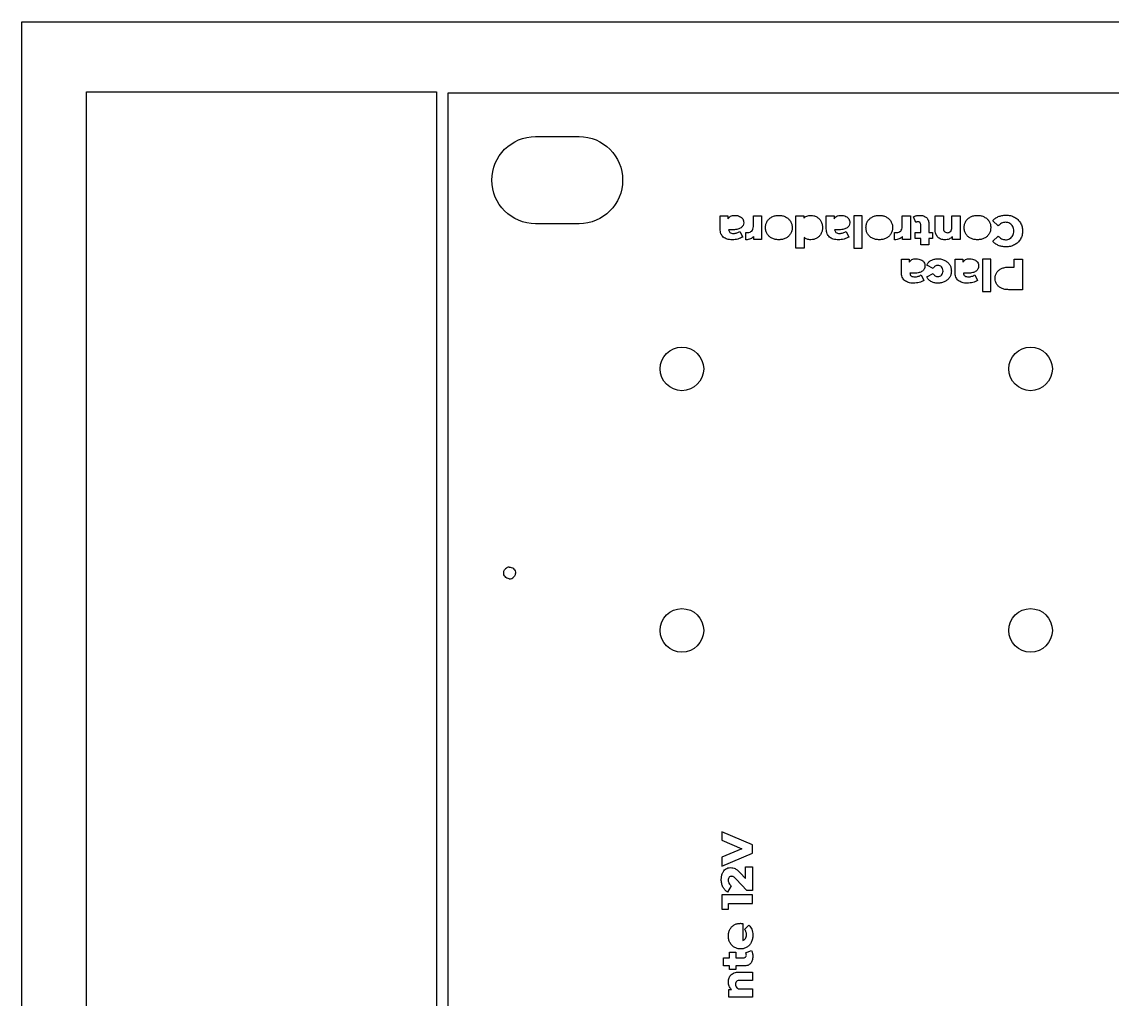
# Model space of a CAD drawing. Header units: millimetres. Extents: x -2859 to -934, y -450 to 850.
# Drawn here: x -2859.4 to -2609.2, y 626.2 to 850.5 of the extents above; entities that cross this region are included whole.
import ezdxf

# ---------------------------------------------------------------- set-up
doc = ezdxf.new("R2010")
doc.units = ezdxf.units.MM
doc.layers.get('0').update_dxf_attribs({"linetype": 'CONTINUOUS'})

msp = doc.modelspace()

# ---------------------------------------------------------------- linework, layer by layer
for p, q in [((-2699.18, 802.96), (-2699.18, 805.97)), ((-2699.18, 805.97), (-2697.41, 805.97)), ((-2697.41, 805.97), (-2697.41, 805.27)), ((-2691.57, 803.48), (-2691.57, 805.97)), ((-2691.57, 805.97), (-2689.67, 805.97)), ((-2689.67, 805.97), (-2689.67, 800.55)), ((-2681.79, 798.55), (-2681.79, 805.97)), ((-2681.79, 805.97), (-2679.98, 805.97)), ((-2679.98, 805.97), (-2679.98, 805.43)), ((-2674.83, 802.96), (-2674.83, 805.97)), ((-2674.83, 805.97), (-2673.06, 805.97)), ((-2673.06, 805.97), (-2673.06, 805.27)), ((-2657.43, 803.48), (-2657.43, 805.97)), ((-2657.43, 805.97), (-2655.53, 805.97)), ((-2655.53, 805.97), (-2655.53, 800.55)), ((-2654.33, 804.42), (-2654.8, 805.75)), ((-2649.87, 802.87), (-2649.87, 805.97)), ((-2649.87, 805.97), (-2647.97, 805.97)), ((-2647.97, 805.97), (-2647.97, 803.18)), ((-2646, 803.35), (-2646, 805.97)), ((-2646, 805.97), (-2644.1, 805.97)), ((-2644.1, 805.97), (-2644.1, 800.55)), ((-2653.18, 802.17), (-2653.18, 803.97)), ((-2651.28, 803.99), (-2651.28, 802.17)), ((-2635.39, 803.65), (-2636.65, 804.79)), ((-2696.2, 802.77), (-2697.28, 802.77)), ((-2694.66, 802.38), (-2694.02, 801.09)), ((-2693.3, 800.46), (-2693.3, 802.17)), ((-2691.48, 800.55), (-2691.48, 801.2)), ((-2689.67, 800.55), (-2691.48, 800.55)), ((-2679.89, 801.02), (-2679.89, 798.55)), ((-2671.85, 802.77), (-2672.93, 802.77)), ((-2670.31, 802.38), (-2669.67, 801.09)), ((-2659.16, 800.46), (-2659.16, 802.17)), ((-2657.34, 800.55), (-2657.34, 801.2)), ((-2655.53, 800.55), (-2657.34, 800.55)), ((-2654.42, 800.75), (-2654.42, 802.17)), ((-2654.42, 802.17), (-2653.18, 802.17)), ((-2653.18, 800.75), (-2654.42, 800.75)), ((-2653.18, 799.34), (-2653.18, 800.75)), ((-2651.28, 802.17), (-2650.49, 802.17)), ((-2650.49, 800.75), (-2651.28, 800.75)), ((-2651.28, 800.75), (-2651.28, 799.34)), ((-2650.49, 802.17), (-2650.49, 800.75)), ((-2645.91, 800.55), (-2645.91, 801.14)), ((-2644.1, 800.55), (-2645.91, 800.55)), ((-2636.65, 800.15), (-2635.39, 801.29)), ((-2679.89, 798.55), (-2681.79, 798.55)), ((-2651.28, 799.34), (-2653.18, 799.34)), ((-2657.59, 793), (-2657.59, 796.01)), ((-2657.59, 796.01), (-2655.82, 796.01)), ((-2655.82, 796.01), (-2655.82, 795.31)), ((-2645.28, 793), (-2645.28, 796.01)), ((-2645.28, 796.01), (-2643.51, 796.01)), ((-2643.51, 796.01), (-2643.51, 795.31)), ((-2631.77, 794.18), (-2631.77, 796.01)), ((-2631.77, 796.01), (-2629.79, 796.01)), ((-2629.79, 796.01), (-2629.79, 789.01)), ((-2650.32, 793.86), (-2651.79, 794.61)), ((-2632.99, 794.18), (-2631.77, 794.18)), ((-2654.61, 792.81), (-2655.69, 792.81)), ((-2653.07, 792.42), (-2652.43, 791.13)), ((-2651.79, 791.99), (-2650.32, 792.74)), ((-2642.3, 792.81), (-2643.38, 792.81)), ((-2640.76, 792.42), (-2640.12, 791.13)), ((-2629.79, 789.01), (-2632.99, 789.01)), ((-2693.36, 653.89), (-2693.36, 656.59)), ((-2693.36, 656.59), (-2691.79, 656.59)), ((-2691.79, 656.59), (-2691.79, 651.14)), ((-2693.03, 651.14), (-2695.48, 653.76)), ((-2694.58, 655.21), (-2693.36, 653.89)), ((-2696.65, 652.25), (-2697.47, 650.78)), ((-2691.79, 651.14), (-2693.03, 651.14)), ((-2694.02, 643.58), (-2694.02, 639.64)), ((-2693.62, 642.22), (-2692.58, 643.22)), ((-2698.42, 633.82), (-2698.42, 635.72)), ((-2698.42, 635.72), (-2697.01, 635.72)), ((-2697.01, 635.72), (-2697.01, 636.96)), ((-2697.01, 636.96), (-2695.59, 636.96)), ((-2695.59, 636.96), (-2695.59, 635.72)), ((-2695.59, 635.72), (-2693.79, 635.72)), ((-2693.34, 636.87), (-2692.01, 637.34)), ((-2697.01, 633.82), (-2698.42, 633.82)), ((-2697.01, 633.03), (-2697.01, 633.82)), ((-2695.59, 633.03), (-2697.01, 633.03)), ((-2693.77, 633.82), (-2695.59, 633.82)), ((-2695.59, 633.82), (-2695.59, 633.03)), ((-2694.89, 632.41), (-2691.79, 632.41)), ((-2691.79, 630.51), (-2694.58, 630.51)), ((-2691.79, 632.41), (-2691.79, 630.51)), ((-2697.21, 626.64), (-2697.21, 628.45)), ((-2697.21, 628.45), (-2696.62, 628.45)), ((-2694.41, 628.54), (-2691.79, 628.54)), ((-2691.79, 628.54), (-2691.79, 626.64)), ((-2691.79, 626.64), (-2697.21, 626.64))]:
    msp.add_line(p, q)
for points in [[(-1934.41, 850.48), (-1934.41, -449.52), (-2859.41, -449.52), (-2859.41, 850.48)], [(-2796.63, 387.29), (-2796.63, 384.29), (-2812.16, 384.29), (-2812.16, 387.29), (-2832.01, 387.29), (-2832.01, 384.29), (-2844.55, 384.29), (-2844.55, 834.44), (-2764.25, 834.44), (-2764.25, 384.29), (-2776.78, 384.29), (-2776.78, 387.29)], [(-2361.56, 414.15), (-2761.56, 414.15), (-2761.56, 834.15), (-2361.56, 834.15)], [(-2666.62, 805.97), (-2668.52, 805.97), (-2668.52, 798.55), (-2666.62, 798.55)], [(-2637.07, 796.01), (-2638.97, 796.01), (-2638.97, 788.59), (-2637.07, 788.59)], [(-2691.79, 659.68), (-2691.79, 661.63), (-2698.79, 664.63), (-2698.79, 662.67), (-2694.23, 660.73), (-2698.79, 658.83), (-2698.79, 656.69)], [(-2697.26, 648.15), (-2691.79, 648.15), (-2691.79, 650.13), (-2698.79, 650.13), (-2698.79, 646.85), (-2697.26, 646.85)]]:
    msp.add_lwpolyline(points, close=True)
msp.add_lwpolyline([(-2731.56, 824.15, -1), (-2731.56, 804.15), (-2741.56, 804.15, -1), (-2741.56, 824.15)], format="xyb", close=True)
for centre in [(-2707.97, 770.83), (-2627.97, 770.83), (-2707.97, 710.83), (-2627.97, 710.83)]:
    msp.add_circle(centre, 5)
for radius, start, end in [(1.18, 90.0002, 135.5225), (1.5, 269.9999, 315.5226)]:
    msp.add_arc((-2747.56, 724.15), radius, start, end)
for points, knots in [([(-2697.41, 805.27), (-2697.22, 805.5), (-2696.82, 806.01), (-2696.17, 806.05), (-2695.81, 806.06)], [0, 0, 0, 0, 0.0846808, 0.1861216, 0.1861216, 0.1861216, 0.1861216]), ([(-2695.81, 806.06), (-2695.61, 806.06), (-2695.23, 806.04), (-2694.88, 805.91), (-2694.72, 805.84)], [0, 0, 0, 0, 0.059007, 0.1118967, 0.1118967, 0.1118967, 0.1118967]), ([(-2694.72, 805.84), (-2694.58, 805.77), (-2694.3, 805.62), (-2694.11, 805.37), (-2694.02, 805.25)], [0, 0, 0, 0, 0.04795451, 0.09243955, 0.09243955, 0.09243955, 0.09243955]), ([(-2688.4, 804.7), (-2688.25, 804.91), (-2687.96, 805.32), (-2687.53, 805.57), (-2687.31, 805.7)], [0, 0, 0, 0, 0.0737193, 0.1493769, 0.1493769, 0.1493769, 0.1493769]), ([(-2687.31, 805.7), (-2687.06, 805.81), (-2686.56, 806.03), (-2686.01, 806.05), (-2685.73, 806.06)], [0, 0, 0, 0, 0.0792418, 0.1632253, 0.1632253, 0.1632253, 0.1632253]), ([(-2685.73, 806.06), (-2685.45, 806.05), (-2684.9, 806.03), (-2684.4, 805.81), (-2684.16, 805.7)], [0, 0, 0, 0, 0.0832383, 0.1622448, 0.1622448, 0.1622448, 0.1622448]), ([(-2684.16, 805.7), (-2683.94, 805.57), (-2683.5, 805.32), (-2683.21, 804.91), (-2683.06, 804.7)], [0, 0, 0, 0, 0.0757605, 0.1497182, 0.1497182, 0.1497182, 0.1497182]), ([(-2679.98, 805.43), (-2679.77, 805.62), (-2679.32, 806.01), (-2678.71, 806.05), (-2678.39, 806.06)], [0, 0, 0, 0, 0.0813733, 0.1754511, 0.1754511, 0.1754511, 0.1754511]), ([(-2678.39, 806.06), (-2678.15, 806.05), (-2677.68, 806.02), (-2677.25, 805.82), (-2677.04, 805.72)], [0, 0, 0, 0, 0.071274, 0.1405386, 0.1405386, 0.1405386, 0.1405386]), ([(-2677.04, 805.72), (-2676.85, 805.59), (-2676.45, 805.33), (-2676.2, 804.94), (-2676.07, 804.73)], [0, 0, 0, 0, 0.0688288, 0.1392553, 0.1392553, 0.1392553, 0.1392553]), ([(-2673.06, 805.27), (-2672.87, 805.5), (-2672.47, 806.01), (-2671.82, 806.05), (-2671.46, 806.06)], [0, 0, 0, 0, 0.0846808, 0.1861216, 0.1861216, 0.1861216, 0.1861216]), ([(-2671.46, 806.06), (-2671.26, 806.06), (-2670.88, 806.04), (-2670.53, 805.91), (-2670.37, 805.84)], [0, 0, 0, 0, 0.059007, 0.1118967, 0.1118967, 0.1118967, 0.1118967]), ([(-2670.37, 805.84), (-2670.23, 805.77), (-2669.95, 805.62), (-2669.76, 805.37), (-2669.67, 805.25)], [0, 0, 0, 0, 0.04795451, 0.09243955, 0.09243955, 0.09243955, 0.09243955]), ([(-2665.35, 804.7), (-2665.2, 804.91), (-2664.91, 805.32), (-2664.48, 805.57), (-2664.26, 805.7)], [0, 0, 0, 0, 0.0737196, 0.149377, 0.149377, 0.149377, 0.149377]), ([(-2664.26, 805.7), (-2664.01, 805.81), (-2663.51, 806.03), (-2662.96, 806.05), (-2662.68, 806.06)], [0, 0, 0, 0, 0.0792418, 0.1632253, 0.1632253, 0.1632253, 0.1632253]), ([(-2662.68, 806.06), (-2662.4, 806.05), (-2661.85, 806.03), (-2661.35, 805.81), (-2661.11, 805.7)], [0, 0, 0, 0, 0.0832378, 0.1622447, 0.1622447, 0.1622447, 0.1622447]), ([(-2661.11, 805.7), (-2660.89, 805.57), (-2660.45, 805.32), (-2660.16, 804.91), (-2660.01, 804.7)], [0, 0, 0, 0, 0.0757603, 0.1497182, 0.1497182, 0.1497182, 0.1497182]), ([(-2654.8, 805.75), (-2654.71, 805.8), (-2654.53, 805.9), (-2654.32, 805.96), (-2654.21, 805.98)], [0, 0, 0, 0, 0.02973968, 0.06307265, 0.06307265, 0.06307265, 0.06307265]), ([(-2654.21, 805.98), (-2654.1, 806.01), (-2653.85, 806.06), (-2653.61, 806.06), (-2653.48, 806.06)], [0, 0, 0, 0, 0.0361267, 0.0740544, 0.0740544, 0.0740544, 0.0740544]), ([(-2653.48, 806.06), (-2653.16, 806.05), (-2652.56, 806.03), (-2652.07, 805.7), (-2651.85, 805.54)], [0, 0, 0, 0, 0.094647, 0.1741239, 0.1741239, 0.1741239, 0.1741239]), ([(-2651.85, 805.54), (-2651.68, 805.34), (-2651.32, 804.89), (-2651.29, 804.31), (-2651.28, 803.99)], [0, 0, 0, 0, 0.0775895, 0.1689576, 0.1689576, 0.1689576, 0.1689576]), ([(-2642.83, 804.7), (-2642.68, 804.91), (-2642.39, 805.32), (-2641.96, 805.57), (-2641.74, 805.7)], [0, 0, 0, 0, 0.0737196, 0.149377, 0.149377, 0.149377, 0.149377]), ([(-2641.74, 805.7), (-2641.49, 805.81), (-2640.99, 806.03), (-2640.44, 806.05), (-2640.16, 806.06)], [0, 0, 0, 0, 0.0792418, 0.1632253, 0.1632253, 0.1632253, 0.1632253]), ([(-2640.16, 806.06), (-2639.88, 806.05), (-2639.33, 806.03), (-2638.83, 805.81), (-2638.59, 805.7)], [0, 0, 0, 0, 0.083238, 0.1622448, 0.1622448, 0.1622448, 0.1622448]), ([(-2638.59, 805.7), (-2638.37, 805.57), (-2637.93, 805.32), (-2637.64, 804.91), (-2637.49, 804.7)], [0, 0, 0, 0, 0.0757604, 0.1497183, 0.1497183, 0.1497183, 0.1497183]), ([(-2636.65, 804.79), (-2636.47, 805), (-2636.1, 805.4), (-2635.61, 805.65), (-2635.37, 805.77)], [0, 0, 0, 0, 0.0806133, 0.162421, 0.162421, 0.162421, 0.162421]), ([(-2635.37, 805.77), (-2635.1, 805.87), (-2634.54, 806.08), (-2633.95, 806.1), (-2633.64, 806.11)], [0, 0, 0, 0, 0.0856348, 0.1772798, 0.1772798, 0.1772798, 0.1772798]), ([(-2633.64, 806.11), (-2633.29, 806.1), (-2632.6, 806.06), (-2631.97, 805.79), (-2631.66, 805.65)], [0, 0, 0, 0, 0.1050204, 0.2044615, 0.2044615, 0.2044615, 0.2044615]), ([(-2631.66, 805.65), (-2631.39, 805.48), (-2630.84, 805.14), (-2630.47, 804.62), (-2630.29, 804.35)], [0, 0, 0, 0, 0.0959044, 0.1906826, 0.1906826, 0.1906826, 0.1906826]), ([(-2694.38, 803.2), (-2694.62, 803.08), (-2695.19, 802.79), (-2695.83, 802.78), (-2696.2, 802.77)], [0, 0, 0, 0, 0.0814927, 0.1890188, 0.1890188, 0.1890188, 0.1890188]), ([(-2693.79, 804.39), (-2693.81, 804.15), (-2693.86, 803.68), (-2694.21, 803.36), (-2694.38, 803.2)], [0, 0, 0, 0, 0.0699479, 0.1375632, 0.1375632, 0.1375632, 0.1375632]), ([(-2694.02, 805.25), (-2693.96, 805.12), (-2693.82, 804.85), (-2693.8, 804.55), (-2693.79, 804.39)], [0, 0, 0, 0, 0.04382544, 0.08957914, 0.08957914, 0.08957914, 0.08957914]), ([(-2691.91, 802.47), (-2691.81, 802.61), (-2691.59, 802.91), (-2691.58, 803.28), (-2691.57, 803.48)], [0, 0, 0, 0, 0.0491181, 0.1089925, 0.1089925, 0.1089925, 0.1089925]), ([(-2688.79, 803.25), (-2688.77, 803.52), (-2688.74, 804.03), (-2688.51, 804.48), (-2688.4, 804.7)], [0, 0, 0, 0, 0.0773668, 0.1516207, 0.1516207, 0.1516207, 0.1516207]), ([(-2688.4, 801.81), (-2688.51, 802.03), (-2688.75, 802.49), (-2688.77, 802.99), (-2688.79, 803.25)], [0, 0, 0, 0, 0.0739093, 0.1511521, 0.1511521, 0.1511521, 0.1511521]), ([(-2683.06, 804.7), (-2682.95, 804.48), (-2682.71, 804.03), (-2682.68, 803.52), (-2682.67, 803.25)], [0, 0, 0, 0, 0.0744023, 0.151785, 0.151785, 0.151785, 0.151785]), ([(-2682.67, 803.25), (-2682.68, 803), (-2682.71, 802.49), (-2682.95, 802.04), (-2683.06, 801.81)], [0, 0, 0, 0, 0.0766388, 0.150812, 0.150812, 0.150812, 0.150812]), ([(-2676.07, 804.73), (-2675.97, 804.51), (-2675.76, 804.04), (-2675.73, 803.52), (-2675.72, 803.25)], [0, 0, 0, 0, 0.0739588, 0.1534557, 0.1534557, 0.1534557, 0.1534557]), ([(-2675.72, 803.25), (-2675.73, 802.99), (-2675.76, 802.47), (-2675.97, 802.01), (-2676.07, 801.78)], [0, 0, 0, 0, 0.0793727, 0.1529817, 0.1529817, 0.1529817, 0.1529817]), ([(-2670.03, 803.2), (-2670.27, 803.08), (-2670.84, 802.79), (-2671.48, 802.78), (-2671.85, 802.77)], [0, 0, 0, 0, 0.0814923, 0.1890188, 0.1890188, 0.1890188, 0.1890188]), ([(-2669.44, 804.39), (-2669.46, 804.15), (-2669.51, 803.68), (-2669.86, 803.36), (-2670.03, 803.2)], [0, 0, 0, 0, 0.0699479, 0.1375632, 0.1375632, 0.1375632, 0.1375632]), ([(-2669.67, 805.25), (-2669.61, 805.12), (-2669.47, 804.85), (-2669.45, 804.55), (-2669.44, 804.39)], [0, 0, 0, 0, 0.04382525, 0.08957901, 0.08957901, 0.08957901, 0.08957901]), ([(-2665.74, 803.25), (-2665.72, 803.52), (-2665.69, 804.03), (-2665.46, 804.48), (-2665.35, 804.7)], [0, 0, 0, 0, 0.0773668, 0.1516207, 0.1516207, 0.1516207, 0.1516207]), ([(-2665.35, 801.81), (-2665.46, 802.03), (-2665.7, 802.49), (-2665.72, 802.99), (-2665.74, 803.25)], [0, 0, 0, 0, 0.0739093, 0.1511521, 0.1511521, 0.1511521, 0.1511521]), ([(-2660.01, 804.7), (-2659.9, 804.48), (-2659.66, 804.03), (-2659.63, 803.52), (-2659.62, 803.25)], [0, 0, 0, 0, 0.0744023, 0.151785, 0.151785, 0.151785, 0.151785]), ([(-2659.62, 803.25), (-2659.63, 803), (-2659.66, 802.49), (-2659.9, 802.04), (-2660.01, 801.81)], [0, 0, 0, 0, 0.0766388, 0.1508119, 0.1508119, 0.1508119, 0.1508119]), ([(-2657.77, 802.47), (-2657.67, 802.61), (-2657.45, 802.91), (-2657.44, 803.28), (-2657.43, 803.48)], [0, 0, 0, 0, 0.0491179, 0.1089924, 0.1089924, 0.1089924, 0.1089924]), ([(-2653.75, 804.59), (-2653.85, 804.59), (-2654.06, 804.58), (-2654.24, 804.47), (-2654.33, 804.42)], [0, 0, 0, 0, 0.03128988, 0.06114906, 0.06114906, 0.06114906, 0.06114906]), ([(-2653.33, 804.43), (-2653.39, 804.48), (-2653.51, 804.58), (-2653.67, 804.59), (-2653.75, 804.59)], [0, 0, 0, 0, 0.02194652, 0.04568273, 0.04568273, 0.04568273, 0.04568273]), ([(-2653.18, 803.97), (-2653.18, 804.06), (-2653.19, 804.23), (-2653.29, 804.37), (-2653.33, 804.43)], [0, 0, 0, 0, 0.02616358, 0.04897324, 0.04897324, 0.04897324, 0.04897324]), ([(-2647.97, 803.18), (-2647.95, 802.86), (-2647.91, 802.27), (-2647.34, 802.14), (-2647.08, 802.07)], [0, 0, 0, 0, 0.0861721, 0.1584605, 0.1584605, 0.1584605, 0.1584605]), ([(-2646.29, 802.39), (-2646.21, 802.52), (-2646.02, 802.81), (-2646.01, 803.16), (-2646, 803.35)], [0, 0, 0, 0, 0.0457112, 0.1021947, 0.1021947, 0.1021947, 0.1021947]), ([(-2643.22, 803.25), (-2643.2, 803.52), (-2643.17, 804.03), (-2642.94, 804.48), (-2642.83, 804.7)], [0, 0, 0, 0, 0.0773668, 0.1516207, 0.1516207, 0.1516207, 0.1516207]), ([(-2642.83, 801.81), (-2642.94, 802.03), (-2643.18, 802.49), (-2643.2, 802.99), (-2643.22, 803.25)], [0, 0, 0, 0, 0.0739092, 0.151152, 0.151152, 0.151152, 0.151152]), ([(-2637.49, 804.7), (-2637.38, 804.48), (-2637.14, 804.03), (-2637.11, 803.52), (-2637.1, 803.25)], [0, 0, 0, 0, 0.0744023, 0.151785, 0.151785, 0.151785, 0.151785]), ([(-2637.1, 803.25), (-2637.11, 803), (-2637.14, 802.49), (-2637.38, 802.04), (-2637.49, 801.81)], [0, 0, 0, 0, 0.0766388, 0.1508119, 0.1508119, 0.1508119, 0.1508119]), ([(-2633.74, 804.47), (-2634.05, 804.44), (-2634.7, 804.36), (-2635.15, 803.89), (-2635.39, 803.65)], [0, 0, 0, 0, 0.0920615, 0.1892459, 0.1892459, 0.1892459, 0.1892459]), ([(-2632.72, 804.22), (-2632.88, 804.3), (-2633.2, 804.45), (-2633.56, 804.47), (-2633.74, 804.47)], [0, 0, 0, 0, 0.051183, 0.1054194, 0.1054194, 0.1054194, 0.1054194]), ([(-2632.03, 803.52), (-2632.12, 803.66), (-2632.3, 803.95), (-2632.58, 804.13), (-2632.72, 804.22)], [0, 0, 0, 0, 0.05000391, 0.09968053, 0.09968053, 0.09968053, 0.09968053]), ([(-2631.79, 802.47), (-2631.8, 802.66), (-2631.81, 803.03), (-2631.96, 803.36), (-2632.03, 803.52)], [0, 0, 0, 0, 0.0559612, 0.1081762, 0.1081762, 0.1081762, 0.1081762]), ([(-2630.29, 804.35), (-2630.14, 804.07), (-2629.85, 803.47), (-2629.81, 802.81), (-2629.79, 802.47)], [0, 0, 0, 0, 0.0961171, 0.1963992, 0.1963992, 0.1963992, 0.1963992]), ([(-2698.47, 801.08), (-2698.68, 801.33), (-2699.13, 801.87), (-2699.16, 802.58), (-2699.18, 802.96)], [0, 0, 0, 0, 0.0943404, 0.2063804, 0.2063804, 0.2063804, 0.2063804]), ([(-2696.41, 800.46), (-2696.82, 800.48), (-2697.56, 800.5), (-2698.19, 800.9), (-2698.47, 801.08)], [0, 0, 0, 0, 0.1199891, 0.2184599, 0.2184599, 0.2184599, 0.2184599]), ([(-2697.28, 802.77), (-2697.2, 802.52), (-2697.04, 801.97), (-2696.45, 801.94), (-2696.13, 801.91)], [0, 0, 0, 0, 0.0716715, 0.158137, 0.158137, 0.158137, 0.158137]), ([(-2695.11, 800.63), (-2695.33, 800.58), (-2695.76, 800.49), (-2696.19, 800.47), (-2696.41, 800.46)], [0, 0, 0, 0, 0.0657994, 0.1308051, 0.1308051, 0.1308051, 0.1308051]), ([(-2696.13, 801.91), (-2696, 801.92), (-2695.73, 801.93), (-2695.47, 802), (-2695.34, 802.04)], [0, 0, 0, 0, 0.0393741, 0.08021478, 0.08021478, 0.08021478, 0.08021478]), ([(-2695.34, 802.04), (-2695.21, 802.08), (-2694.97, 802.17), (-2694.76, 802.31), (-2694.66, 802.38)], [0, 0, 0, 0, 0.03987874, 0.07656825, 0.07656825, 0.07656825, 0.07656825]), ([(-2694.02, 801.09), (-2694.18, 801), (-2694.53, 800.8), (-2694.91, 800.69), (-2695.11, 800.63)], [0, 0, 0, 0, 0.056537, 0.1193869, 0.1193869, 0.1193869, 0.1193869]), ([(-2693.3, 802.17), (-2693.22, 802.17), (-2693.08, 802.15), (-2692.93, 802.15), (-2692.87, 802.14)], [0, 0, 0, 0, 0.02385617, 0.04312069, 0.04312069, 0.04312069, 0.04312069]), ([(-2692.23, 800.65), (-2692.4, 800.6), (-2692.74, 800.48), (-2693.11, 800.47), (-2693.3, 800.46)], [0, 0, 0, 0, 0.0517688, 0.1085823, 0.1085823, 0.1085823, 0.1085823]), ([(-2692.87, 802.14), (-2692.68, 802.15), (-2692.33, 802.17), (-2692.05, 802.38), (-2691.91, 802.47)], [0, 0, 0, 0, 0.0549975, 0.1029955, 0.1029955, 0.1029955, 0.1029955]), ([(-2691.48, 801.2), (-2691.58, 801.09), (-2691.8, 800.85), (-2692.09, 800.72), (-2692.23, 800.65)], [0, 0, 0, 0, 0.04649782, 0.09455261, 0.09455261, 0.09455261, 0.09455261]), ([(-2687.31, 800.82), (-2687.53, 800.95), (-2687.96, 801.2), (-2688.25, 801.61), (-2688.4, 801.81)], [0, 0, 0, 0, 0.0753746, 0.1487079, 0.1487079, 0.1487079, 0.1487079]), ([(-2685.73, 800.46), (-2686.01, 800.48), (-2686.56, 800.5), (-2687.06, 800.72), (-2687.31, 800.82)], [0, 0, 0, 0, 0.0839702, 0.163085, 0.163085, 0.163085, 0.163085]), ([(-2684.15, 800.82), (-2684.4, 800.72), (-2684.9, 800.5), (-2685.45, 800.48), (-2685.73, 800.46)], [0, 0, 0, 0, 0.0787615, 0.162608, 0.162608, 0.162608, 0.162608]), ([(-2683.06, 801.81), (-2683.21, 801.61), (-2683.5, 801.2), (-2683.94, 800.95), (-2684.15, 800.82)], [0, 0, 0, 0, 0.0737815, 0.1490206, 0.1490206, 0.1490206, 0.1490206]), ([(-2678.39, 800.46), (-2678.69, 800.48), (-2679.25, 800.51), (-2679.68, 800.86), (-2679.89, 801.02)], [0, 0, 0, 0, 0.087132, 0.1636824, 0.1636824, 0.1636824, 0.1636824]), ([(-2677.04, 800.8), (-2677.25, 800.71), (-2677.68, 800.5), (-2678.15, 800.48), (-2678.39, 800.46)], [0, 0, 0, 0, 0.0691253, 0.1403843, 0.1403843, 0.1403843, 0.1403843]), ([(-2676.07, 801.78), (-2676.2, 801.58), (-2676.45, 801.19), (-2676.85, 800.93), (-2677.04, 800.8)], [0, 0, 0, 0, 0.0700252, 0.138551, 0.138551, 0.138551, 0.138551]), ([(-2674.12, 801.08), (-2674.33, 801.33), (-2674.78, 801.87), (-2674.81, 802.58), (-2674.83, 802.96)], [0, 0, 0, 0, 0.0943404, 0.2063804, 0.2063804, 0.2063804, 0.2063804]), ([(-2672.06, 800.46), (-2672.47, 800.48), (-2673.21, 800.5), (-2673.84, 800.9), (-2674.12, 801.08)], [0, 0, 0, 0, 0.1199891, 0.2184599, 0.2184599, 0.2184599, 0.2184599]), ([(-2672.93, 802.77), (-2672.85, 802.52), (-2672.69, 801.97), (-2672.1, 801.94), (-2671.78, 801.91)], [0, 0, 0, 0, 0.0716715, 0.158137, 0.158137, 0.158137, 0.158137]), ([(-2670.76, 800.63), (-2670.98, 800.58), (-2671.41, 800.49), (-2671.84, 800.47), (-2672.06, 800.46)], [0, 0, 0, 0, 0.065799, 0.1308051, 0.1308051, 0.1308051, 0.1308051]), ([(-2671.78, 801.91), (-2671.65, 801.92), (-2671.38, 801.93), (-2671.12, 802), (-2670.99, 802.04)], [0, 0, 0, 0, 0.0393741, 0.08021478, 0.08021478, 0.08021478, 0.08021478]), ([(-2670.99, 802.04), (-2670.86, 802.08), (-2670.62, 802.17), (-2670.41, 802.31), (-2670.31, 802.38)], [0, 0, 0, 0, 0.0398783, 0.07656821, 0.07656821, 0.07656821, 0.07656821]), ([(-2669.67, 801.09), (-2669.83, 801), (-2670.18, 800.8), (-2670.56, 800.69), (-2670.76, 800.63)], [0, 0, 0, 0, 0.0565366, 0.119387, 0.119387, 0.119387, 0.119387]), ([(-2664.26, 800.82), (-2664.48, 800.95), (-2664.91, 801.2), (-2665.2, 801.61), (-2665.35, 801.81)], [0, 0, 0, 0, 0.0753744, 0.148708, 0.148708, 0.148708, 0.148708]), ([(-2662.68, 800.46), (-2662.96, 800.48), (-2663.51, 800.5), (-2664.01, 800.72), (-2664.26, 800.82)], [0, 0, 0, 0, 0.0839702, 0.163085, 0.163085, 0.163085, 0.163085]), ([(-2661.1, 800.82), (-2661.35, 800.72), (-2661.85, 800.5), (-2662.4, 800.48), (-2662.68, 800.46)], [0, 0, 0, 0, 0.0787615, 0.1626078, 0.1626078, 0.1626078, 0.1626078]), ([(-2660.01, 801.81), (-2660.16, 801.61), (-2660.45, 801.2), (-2660.89, 800.95), (-2661.1, 800.82)], [0, 0, 0, 0, 0.073782, 0.1490207, 0.1490207, 0.1490207, 0.1490207]), ([(-2659.16, 802.17), (-2659.08, 802.17), (-2658.94, 802.15), (-2658.79, 802.15), (-2658.73, 802.14)], [0, 0, 0, 0, 0.02385641, 0.04312093, 0.04312093, 0.04312093, 0.04312093]), ([(-2658.09, 800.65), (-2658.26, 800.6), (-2658.6, 800.48), (-2658.97, 800.47), (-2659.16, 800.46)], [0, 0, 0, 0, 0.051769, 0.1085825, 0.1085825, 0.1085825, 0.1085825]), ([(-2658.73, 802.14), (-2658.54, 802.15), (-2658.19, 802.17), (-2657.91, 802.38), (-2657.77, 802.47)], [0, 0, 0, 0, 0.0549972, 0.1029955, 0.1029955, 0.1029955, 0.1029955]), ([(-2657.34, 801.2), (-2657.44, 801.09), (-2657.66, 800.85), (-2657.95, 800.72), (-2658.09, 800.65)], [0, 0, 0, 0, 0.04649765, 0.09455265, 0.09455265, 0.09455265, 0.09455265]), ([(-2649.25, 801.06), (-2649.43, 801.31), (-2649.83, 801.84), (-2649.85, 802.51), (-2649.87, 802.87)], [0, 0, 0, 0, 0.0882614, 0.1951233, 0.1951233, 0.1951233, 0.1951233]), ([(-2647.63, 800.46), (-2647.94, 800.49), (-2648.55, 800.52), (-2649.03, 800.89), (-2649.25, 801.06)], [0, 0, 0, 0, 0.0923513, 0.1767277, 0.1767277, 0.1767277, 0.1767277]), ([(-2646.67, 800.64), (-2646.82, 800.59), (-2647.13, 800.48), (-2647.46, 800.47), (-2647.63, 800.46)], [0, 0, 0, 0, 0.04783594, 0.09802693, 0.09802693, 0.09802693, 0.09802693]), ([(-2647.08, 802.07), (-2646.93, 802.09), (-2646.63, 802.11), (-2646.4, 802.3), (-2646.29, 802.39)], [0, 0, 0, 0, 0.04484443, 0.08676858, 0.08676858, 0.08676858, 0.08676858]), ([(-2645.91, 801.14), (-2646.02, 801.04), (-2646.25, 800.83), (-2646.53, 800.7), (-2646.67, 800.64)], [0, 0, 0, 0, 0.04553318, 0.09177041, 0.09177041, 0.09177041, 0.09177041]), ([(-2641.74, 800.82), (-2641.96, 800.95), (-2642.39, 801.2), (-2642.68, 801.61), (-2642.83, 801.81)], [0, 0, 0, 0, 0.0753744, 0.148708, 0.148708, 0.148708, 0.148708]), ([(-2640.16, 800.46), (-2640.44, 800.48), (-2640.99, 800.5), (-2641.49, 800.72), (-2641.74, 800.82)], [0, 0, 0, 0, 0.0839702, 0.163085, 0.163085, 0.163085, 0.163085]), ([(-2638.58, 800.82), (-2638.83, 800.72), (-2639.33, 800.5), (-2639.88, 800.48), (-2640.16, 800.46)], [0, 0, 0, 0, 0.0787617, 0.1626078, 0.1626078, 0.1626078, 0.1626078]), ([(-2637.49, 801.81), (-2637.64, 801.61), (-2637.93, 801.2), (-2638.37, 800.95), (-2638.58, 800.82)], [0, 0, 0, 0, 0.0737819, 0.1490208, 0.1490208, 0.1490208, 0.1490208]), ([(-2635.39, 801.29), (-2635.15, 801.06), (-2634.7, 800.59), (-2634.05, 800.51), (-2633.74, 800.47)], [0, 0, 0, 0, 0.0971844, 0.1892458, 0.1892458, 0.1892458, 0.1892458]), ([(-2633.74, 800.47), (-2633.56, 800.48), (-2633.2, 800.5), (-2632.88, 800.65), (-2632.72, 800.72)], [0, 0, 0, 0, 0.0542363, 0.1054193, 0.1054193, 0.1054193, 0.1054193]), ([(-2632.72, 800.72), (-2632.58, 800.82), (-2632.3, 801), (-2632.12, 801.29), (-2632.03, 801.43)], [0, 0, 0, 0, 0.04967662, 0.09968053, 0.09968053, 0.09968053, 0.09968053]), ([(-2632.03, 801.43), (-2631.96, 801.59), (-2631.81, 801.92), (-2631.8, 802.29), (-2631.79, 802.47)], [0, 0, 0, 0, 0.052215, 0.1081762, 0.1081762, 0.1081762, 0.1081762]), ([(-2630.29, 800.59), (-2630.47, 800.33), (-2630.84, 799.81), (-2631.39, 799.47), (-2631.66, 799.3)], [0, 0, 0, 0, 0.0947782, 0.1906826, 0.1906826, 0.1906826, 0.1906826]), ([(-2629.79, 802.47), (-2629.81, 802.14), (-2629.85, 801.48), (-2630.14, 800.88), (-2630.29, 800.59)], [0, 0, 0, 0, 0.1002821, 0.1963992, 0.1963992, 0.1963992, 0.1963992]), ([(-2635.37, 799.17), (-2635.61, 799.3), (-2636.1, 799.55), (-2636.47, 799.95), (-2636.65, 800.15)], [0, 0, 0, 0, 0.0818077, 0.162421, 0.162421, 0.162421, 0.162421]), ([(-2633.64, 798.83), (-2633.95, 798.85), (-2634.54, 798.87), (-2635.1, 799.08), (-2635.37, 799.17)], [0, 0, 0, 0, 0.091645, 0.1772798, 0.1772798, 0.1772798, 0.1772798]), ([(-2631.66, 799.3), (-2631.97, 799.16), (-2632.6, 798.89), (-2633.29, 798.85), (-2633.64, 798.83)], [0, 0, 0, 0, 0.0994411, 0.2044615, 0.2044615, 0.2044615, 0.2044615]), ([(-2655.82, 795.31), (-2655.63, 795.54), (-2655.23, 796.05), (-2654.58, 796.09), (-2654.22, 796.1)], [0, 0, 0, 0, 0.0846806, 0.1861219, 0.1861219, 0.1861219, 0.1861219]), ([(-2654.22, 796.1), (-2654.02, 796.1), (-2653.64, 796.08), (-2653.29, 795.95), (-2653.13, 795.88)], [0, 0, 0, 0, 0.0590068, 0.1118965, 0.1118965, 0.1118965, 0.1118965]), ([(-2653.13, 795.88), (-2652.99, 795.81), (-2652.71, 795.66), (-2652.52, 795.41), (-2652.43, 795.29)], [0, 0, 0, 0, 0.04795471, 0.0924396, 0.0924396, 0.0924396, 0.0924396]), ([(-2651.79, 794.61), (-2651.68, 794.84), (-2651.46, 795.28), (-2651.05, 795.57), (-2650.84, 795.71)], [0, 0, 0, 0, 0.0729087, 0.1470594, 0.1470594, 0.1470594, 0.1470594]), ([(-2650.84, 795.71), (-2650.6, 795.83), (-2650.1, 796.07), (-2649.54, 796.09), (-2649.25, 796.1)], [0, 0, 0, 0, 0.079014, 0.1653308, 0.1653308, 0.1653308, 0.1653308]), ([(-2649.25, 796.1), (-2648.96, 796.09), (-2648.4, 796.07), (-2647.89, 795.85), (-2647.64, 795.74)], [0, 0, 0, 0, 0.0857238, 0.1661418, 0.1661418, 0.1661418, 0.1661418]), ([(-2647.64, 795.74), (-2647.42, 795.61), (-2646.98, 795.36), (-2646.68, 794.95), (-2646.53, 794.74)], [0, 0, 0, 0, 0.0763791, 0.1504965, 0.1504965, 0.1504965, 0.1504965]), ([(-2643.51, 795.31), (-2643.32, 795.54), (-2642.92, 796.05), (-2642.27, 796.09), (-2641.91, 796.1)], [0, 0, 0, 0, 0.0846807, 0.1861218, 0.1861218, 0.1861218, 0.1861218]), ([(-2641.91, 796.1), (-2641.71, 796.1), (-2641.33, 796.08), (-2640.98, 795.95), (-2640.82, 795.88)], [0, 0, 0, 0, 0.0590068, 0.1118965, 0.1118965, 0.1118965, 0.1118965]), ([(-2640.82, 795.88), (-2640.68, 795.81), (-2640.4, 795.66), (-2640.21, 795.41), (-2640.12, 795.29)], [0, 0, 0, 0, 0.04795471, 0.09243968, 0.09243968, 0.09243968, 0.09243968]), ([(-2652.79, 793.24), (-2653.03, 793.12), (-2653.6, 792.83), (-2654.24, 792.82), (-2654.61, 792.81)], [0, 0, 0, 0, 0.0814925, 0.1890186, 0.1890186, 0.1890186, 0.1890186]), ([(-2652.2, 794.43), (-2652.22, 794.19), (-2652.27, 793.72), (-2652.62, 793.4), (-2652.79, 793.24)], [0, 0, 0, 0, 0.0699479, 0.1375632, 0.1375632, 0.1375632, 0.1375632]), ([(-2652.43, 795.29), (-2652.37, 795.16), (-2652.23, 794.89), (-2652.21, 794.59), (-2652.2, 794.43)], [0, 0, 0, 0, 0.04382534, 0.08957907, 0.08957907, 0.08957907, 0.08957907]), ([(-2649.24, 794.59), (-2649.46, 794.56), (-2649.93, 794.49), (-2650.19, 794.08), (-2650.32, 793.86)], [0, 0, 0, 0, 0.06511, 0.1362986, 0.1362986, 0.1362986, 0.1362986]), ([(-2648.39, 794.25), (-2648.51, 794.35), (-2648.76, 794.56), (-2649.08, 794.58), (-2649.24, 794.59)], [0, 0, 0, 0, 0.04586965, 0.09328584, 0.09328584, 0.09328584, 0.09328584]), ([(-2648.06, 793.29), (-2648.07, 793.48), (-2648.09, 793.84), (-2648.3, 794.12), (-2648.39, 794.25)], [0, 0, 0, 0, 0.0550162, 0.1032088, 0.1032088, 0.1032088, 0.1032088]), ([(-2648.39, 792.35), (-2648.3, 792.48), (-2648.09, 792.76), (-2648.07, 793.11), (-2648.06, 793.29)], [0, 0, 0, 0, 0.0476605, 0.101812, 0.101812, 0.101812, 0.101812]), ([(-2646.53, 794.74), (-2646.42, 794.52), (-2646.18, 794.07), (-2646.15, 793.56), (-2646.14, 793.29)], [0, 0, 0, 0, 0.0744023, 0.151785, 0.151785, 0.151785, 0.151785]), ([(-2646.14, 793.29), (-2646.15, 793.03), (-2646.18, 792.52), (-2646.42, 792.07), (-2646.53, 791.85)], [0, 0, 0, 0, 0.0772587, 0.1513171, 0.1513171, 0.1513171, 0.1513171]), ([(-2640.48, 793.24), (-2640.72, 793.12), (-2641.29, 792.83), (-2641.93, 792.82), (-2642.3, 792.81)], [0, 0, 0, 0, 0.0814925, 0.1890187, 0.1890187, 0.1890187, 0.1890187]), ([(-2639.89, 794.43), (-2639.91, 794.19), (-2639.96, 793.72), (-2640.31, 793.4), (-2640.48, 793.24)], [0, 0, 0, 0, 0.0699479, 0.1375632, 0.1375632, 0.1375632, 0.1375632]), ([(-2640.12, 795.29), (-2640.06, 795.16), (-2639.92, 794.89), (-2639.9, 794.59), (-2639.89, 794.43)], [0, 0, 0, 0, 0.04382529, 0.08957904, 0.08957904, 0.08957904, 0.08957904]), ([(-2635.72, 792.97), (-2635.58, 793.16), (-2635.28, 793.54), (-2634.86, 793.76), (-2634.64, 793.87)], [0, 0, 0, 0, 0.0689593, 0.1417434, 0.1417434, 0.1417434, 0.1417434]), ([(-2634.64, 793.87), (-2634.39, 793.96), (-2633.85, 794.16), (-2633.29, 794.18), (-2632.99, 794.18)], [0, 0, 0, 0, 0.0798261, 0.1689248, 0.1689248, 0.1689248, 0.1689248]), ([(-2656.88, 791.12), (-2657.09, 791.37), (-2657.54, 791.91), (-2657.57, 792.62), (-2657.59, 793)], [0, 0, 0, 0, 0.0943403, 0.2063803, 0.2063803, 0.2063803, 0.2063803]), ([(-2654.82, 790.5), (-2655.23, 790.52), (-2655.97, 790.54), (-2656.6, 790.94), (-2656.88, 791.12)], [0, 0, 0, 0, 0.1199891, 0.2184599, 0.2184599, 0.2184599, 0.2184599]), ([(-2655.69, 792.81), (-2655.61, 792.56), (-2655.45, 792.01), (-2654.86, 791.98), (-2654.54, 791.95)], [0, 0, 0, 0, 0.0716715, 0.1581372, 0.1581372, 0.1581372, 0.1581372]), ([(-2653.52, 790.67), (-2653.74, 790.62), (-2654.17, 790.53), (-2654.6, 790.51), (-2654.82, 790.5)], [0, 0, 0, 0, 0.0657992, 0.1308053, 0.1308053, 0.1308053, 0.1308053]), ([(-2654.54, 791.95), (-2654.41, 791.96), (-2654.14, 791.97), (-2653.88, 792.04), (-2653.75, 792.08)], [0, 0, 0, 0, 0.0393741, 0.08021478, 0.08021478, 0.08021478, 0.08021478]), ([(-2653.75, 792.08), (-2653.62, 792.12), (-2653.38, 792.21), (-2653.17, 792.35), (-2653.07, 792.42)], [0, 0, 0, 0, 0.03987808, 0.07656799, 0.07656799, 0.07656799, 0.07656799]), ([(-2652.43, 791.13), (-2652.59, 791.04), (-2652.94, 790.84), (-2653.32, 790.73), (-2653.52, 790.67)], [0, 0, 0, 0, 0.0565368, 0.119387, 0.119387, 0.119387, 0.119387]), ([(-2650.84, 790.9), (-2651.05, 791.04), (-2651.46, 791.33), (-2651.68, 791.77), (-2651.79, 791.99)], [0, 0, 0, 0, 0.0741507, 0.1470595, 0.1470595, 0.1470595, 0.1470595]), ([(-2649.25, 790.5), (-2649.54, 790.52), (-2650.1, 790.54), (-2650.6, 790.78), (-2650.84, 790.9)], [0, 0, 0, 0, 0.0863168, 0.1653308, 0.1653308, 0.1653308, 0.1653308]), ([(-2650.32, 792.74), (-2650.19, 792.53), (-2649.93, 792.12), (-2649.46, 792.05), (-2649.24, 792.01)], [0, 0, 0, 0, 0.0711886, 0.1362986, 0.1362986, 0.1362986, 0.1362986]), ([(-2647.64, 790.86), (-2647.89, 790.76), (-2648.4, 790.54), (-2648.96, 790.52), (-2649.25, 790.5)], [0, 0, 0, 0, 0.080293, 0.1660036, 0.1660036, 0.1660036, 0.1660036]), ([(-2649.24, 792.01), (-2649.08, 792.03), (-2648.76, 792.05), (-2648.51, 792.26), (-2648.39, 792.35)], [0, 0, 0, 0, 0.0473936, 0.09305275, 0.09305275, 0.09305275, 0.09305275]), ([(-2646.53, 791.85), (-2646.68, 791.65), (-2646.98, 791.24), (-2647.42, 790.99), (-2647.64, 790.86)], [0, 0, 0, 0, 0.0737336, 0.1498323, 0.1498323, 0.1498323, 0.1498323]), ([(-2644.57, 791.12), (-2644.78, 791.37), (-2645.23, 791.91), (-2645.26, 792.62), (-2645.28, 793)], [0, 0, 0, 0, 0.0943402, 0.2063802, 0.2063802, 0.2063802, 0.2063802]), ([(-2642.51, 790.5), (-2642.92, 790.52), (-2643.66, 790.54), (-2644.29, 790.94), (-2644.57, 791.12)], [0, 0, 0, 0, 0.1199891, 0.2184601, 0.2184601, 0.2184601, 0.2184601]), ([(-2643.38, 792.81), (-2643.3, 792.56), (-2643.14, 792.01), (-2642.55, 791.98), (-2642.23, 791.95)], [0, 0, 0, 0, 0.0716715, 0.1581372, 0.1581372, 0.1581372, 0.1581372]), ([(-2641.21, 790.67), (-2641.43, 790.62), (-2641.86, 790.53), (-2642.29, 790.51), (-2642.51, 790.5)], [0, 0, 0, 0, 0.0657992, 0.1308051, 0.1308051, 0.1308051, 0.1308051]), ([(-2642.23, 791.95), (-2642.1, 791.96), (-2641.83, 791.97), (-2641.57, 792.04), (-2641.44, 792.08)], [0, 0, 0, 0, 0.0393741, 0.08021478, 0.08021478, 0.08021478, 0.08021478]), ([(-2641.44, 792.08), (-2641.31, 792.12), (-2641.07, 792.21), (-2640.86, 792.35), (-2640.76, 792.42)], [0, 0, 0, 0, 0.03987819, 0.0765679, 0.0765679, 0.0765679, 0.0765679]), ([(-2640.12, 791.13), (-2640.28, 791.04), (-2640.63, 790.84), (-2641.01, 790.73), (-2641.21, 790.67)], [0, 0, 0, 0, 0.0565368, 0.1193871, 0.1193871, 0.1193871, 0.1193871]), ([(-2636.1, 791.6), (-2636.09, 791.86), (-2636.06, 792.34), (-2635.83, 792.77), (-2635.72, 792.97)], [0, 0, 0, 0, 0.0743593, 0.1437338, 0.1437338, 0.1437338, 0.1437338]), ([(-2635.72, 790.23), (-2635.83, 790.44), (-2636.06, 790.87), (-2636.09, 791.35), (-2636.1, 791.6)], [0, 0, 0, 0, 0.0697165, 0.1441999, 0.1441999, 0.1441999, 0.1441999]), ([(-2634.64, 789.33), (-2634.86, 789.44), (-2635.28, 789.67), (-2635.58, 790.04), (-2635.72, 790.23)], [0, 0, 0, 0, 0.0728496, 0.1420888, 0.1420888, 0.1420888, 0.1420888]), ([(-2632.99, 789.01), (-2633.29, 789.02), (-2633.85, 789.04), (-2634.39, 789.24), (-2634.64, 789.33)], [0, 0, 0, 0, 0.0890987, 0.1689248, 0.1689248, 0.1689248, 0.1689248]), ([(-2747.56, 722.65), (-2747.76, 722.67), (-2747.95, 722.73), (-2748.12, 722.82), (-2748.26, 722.89), (-2748.41, 723), (-2748.55, 723.17), (-2748.65, 723.3), (-2748.73, 723.45), (-2748.79, 723.61), (-2748.84, 723.78), (-2748.86, 723.95), (-2748.85, 724.13), (-2748.83, 724.33), (-2748.77, 724.48), (-2748.71, 724.59), (-2748.67, 724.67), (-2748.63, 724.74), (-2748.58, 724.8), (-2748.52, 724.87), (-2748.46, 724.92), (-2748.4, 724.97)], [0, 0, 0, 0, 0.0587627, 0.0587627, 0.0587627, 0.1063689, 0.1063689, 0.1063689, 0.1443092, 0.1443092, 0.1443092, 0.1845907, 0.1845907, 0.1845907, 0.2295839, 0.2295839, 0.2295839, 0.2583085, 0.2583085, 0.2583085, 0.2866171, 0.2866171, 0.2866171, 0.2866171]), ([(-2747.56, 725.33), (-2747.41, 725.35), (-2747.25, 725.33), (-2747.1, 725.29), (-2746.92, 725.24), (-2746.78, 725.15), (-2746.68, 725.08), (-2746.55, 724.98), (-2746.43, 724.85), (-2746.35, 724.7), (-2746.26, 724.56), (-2746.2, 724.39), (-2746.18, 724.22), (-2746.16, 724.08), (-2746.15, 723.91), (-2746.2, 723.72), (-2746.22, 723.61), (-2746.26, 723.5), (-2746.3, 723.4), (-2746.35, 723.29), (-2746.42, 723.19), (-2746.49, 723.1)], [0, 0, 0, 0, 0.0463397, 0.0463397, 0.0463397, 0.1028178, 0.1028178, 0.1028178, 0.1803437, 0.1803437, 0.1803437, 0.2598013, 0.2598013, 0.2598013, 0.3220376, 0.3220376, 0.3220376, 0.3580959, 0.3580959, 0.3580959, 0.395142, 0.395142, 0.395142, 0.395142]), ([(-2698.67, 655.1), (-2698.58, 655.29), (-2698.4, 655.66), (-2698.08, 655.93), (-2697.93, 656.06)], [0, 0, 0, 0, 0.0632269, 0.1227235, 0.1227235, 0.1227235, 0.1227235]), ([(-2697.93, 656.06), (-2697.76, 656.16), (-2697.41, 656.36), (-2697.01, 656.39), (-2696.8, 656.4)], [0, 0, 0, 0, 0.058418, 0.1191585, 0.1191585, 0.1191585, 0.1191585]), ([(-2696.8, 656.4), (-2696.62, 656.39), (-2696.24, 656.37), (-2695.9, 656.23), (-2695.73, 656.16)], [0, 0, 0, 0, 0.0557127, 0.1109816, 0.1109816, 0.1109816, 0.1109816]), ([(-2695.73, 656.16), (-2695.54, 656.04), (-2695.12, 655.78), (-2694.78, 655.42), (-2694.58, 655.21)], [0, 0, 0, 0, 0.0647265, 0.149061, 0.149061, 0.149061, 0.149061]), ([(-2698.93, 653.68), (-2698.92, 653.93), (-2698.91, 654.42), (-2698.75, 654.88), (-2698.67, 655.1)], [0, 0, 0, 0, 0.0756548, 0.1445951, 0.1445951, 0.1445951, 0.1445951]), ([(-2698.54, 651.93), (-2698.66, 652.2), (-2698.9, 652.75), (-2698.92, 653.36), (-2698.93, 653.68)], [0, 0, 0, 0, 0.0858844, 0.1806375, 0.1806375, 0.1806375, 0.1806375]), ([(-2697.14, 654.17), (-2697.2, 654.08), (-2697.32, 653.87), (-2697.33, 653.63), (-2697.33, 653.5)], [0, 0, 0, 0, 0.03164032, 0.07068053, 0.07068053, 0.07068053, 0.07068053]), ([(-2697.33, 653.5), (-2697.33, 653.37), (-2697.31, 653.12), (-2697.21, 652.9), (-2697.16, 652.79)], [0, 0, 0, 0, 0.03763016, 0.07419227, 0.07419227, 0.07419227, 0.07419227]), ([(-2696.61, 654.4), (-2696.72, 654.39), (-2696.92, 654.38), (-2697.07, 654.24), (-2697.14, 654.17)], [0, 0, 0, 0, 0.03079168, 0.05934213, 0.05934213, 0.05934213, 0.05934213]), ([(-2696.1, 654.27), (-2696.18, 654.31), (-2696.35, 654.38), (-2696.52, 654.39), (-2696.61, 654.4)], [0, 0, 0, 0, 0.02741716, 0.05349545, 0.05349545, 0.05349545, 0.05349545]), ([(-2695.48, 653.76), (-2695.59, 653.87), (-2695.77, 654.07), (-2696, 654.21), (-2696.1, 654.27)], [0, 0, 0, 0, 0.04606478, 0.0801467, 0.0801467, 0.0801467, 0.0801467]), ([(-2697.47, 650.78), (-2697.69, 650.93), (-2698.12, 651.24), (-2698.4, 651.7), (-2698.54, 651.93)], [0, 0, 0, 0, 0.0782056, 0.158593, 0.158593, 0.158593, 0.158593]), ([(-2697.16, 652.79), (-2697.09, 652.68), (-2696.96, 652.47), (-2696.76, 652.32), (-2696.65, 652.25)], [0, 0, 0, 0, 0.03653119, 0.07419124, 0.07419124, 0.07419124, 0.07419124]), ([(-2696.97, 642.18), (-2696.84, 642.39), (-2696.59, 642.81), (-2696.2, 643.09), (-2696, 643.23)], [0, 0, 0, 0, 0.0719499, 0.1440254, 0.1440254, 0.1440254, 0.1440254]), ([(-2696, 643.23), (-2695.77, 643.34), (-2695.3, 643.57), (-2694.77, 643.6), (-2694.49, 643.61)], [0, 0, 0, 0, 0.0751442, 0.1568382, 0.1568382, 0.1568382, 0.1568382]), ([(-2694.49, 643.61), (-2694.45, 643.61), (-2694.29, 643.6), (-2694.14, 643.59), (-2694.02, 643.58)], [0, 0, 0, 0, 0.01277206, 0.04709586, 0.04709586, 0.04709586, 0.04709586]), ([(-2692.58, 643.22), (-2692.33, 642.91), (-2691.77, 642.24), (-2691.73, 641.38), (-2691.7, 640.91)], [0, 0, 0, 0, 0.1175311, 0.2530783, 0.2530783, 0.2530783, 0.2530783]), ([(-2697.3, 640.71), (-2697.29, 640.97), (-2697.27, 641.48), (-2697.06, 641.95), (-2696.97, 642.18)], [0, 0, 0, 0, 0.0777027, 0.1518397, 0.1518397, 0.1518397, 0.1518397]), ([(-2696.94, 639.18), (-2697.05, 639.42), (-2697.26, 639.9), (-2697.29, 640.44), (-2697.3, 640.71)], [0, 0, 0, 0, 0.0771303, 0.1583803, 0.1583803, 0.1583803, 0.1583803]), ([(-2693.26, 641.65), (-2693.31, 641.74), (-2693.4, 641.95), (-2693.55, 642.13), (-2693.62, 642.22)], [0, 0, 0, 0, 0.03208801, 0.06808831, 0.06808831, 0.06808831, 0.06808831]), ([(-2693.38, 640.11), (-2693.31, 640.23), (-2693.17, 640.5), (-2693.16, 640.81), (-2693.15, 640.97)], [0, 0, 0, 0, 0.04237969, 0.09033555, 0.09033555, 0.09033555, 0.09033555]), ([(-2693.15, 640.97), (-2693.16, 641.09), (-2693.16, 641.32), (-2693.23, 641.54), (-2693.26, 641.65)], [0, 0, 0, 0, 0.03647885, 0.06867873, 0.06867873, 0.06867873, 0.06867873]), ([(-2691.7, 640.91), (-2691.71, 640.61), (-2691.74, 640.03), (-2691.96, 639.5), (-2692.06, 639.24)], [0, 0, 0, 0, 0.0897025, 0.1720073, 0.1720073, 0.1720073, 0.1720073]), ([(-2695.95, 638.12), (-2696.15, 638.26), (-2696.55, 638.54), (-2696.81, 638.97), (-2696.94, 639.18)], [0, 0, 0, 0, 0.0728759, 0.1471299, 0.1471299, 0.1471299, 0.1471299]), ([(-2694.51, 637.73), (-2694.77, 637.74), (-2695.28, 637.77), (-2695.73, 638), (-2695.95, 638.12)], [0, 0, 0, 0, 0.076483, 0.1500148, 0.1500148, 0.1500148, 0.1500148]), ([(-2693.06, 638.13), (-2693.29, 638.01), (-2693.74, 637.78), (-2694.25, 637.75), (-2694.51, 637.73)], [0, 0, 0, 0, 0.0744024, 0.1517851, 0.1517851, 0.1517851, 0.1517851]), ([(-2694.02, 639.64), (-2693.89, 639.69), (-2693.63, 639.78), (-2693.46, 640), (-2693.38, 640.11)], [0, 0, 0, 0, 0.04109623, 0.0808852, 0.0808852, 0.0808852, 0.0808852]), ([(-2692.06, 639.24), (-2692.19, 639.02), (-2692.45, 638.57), (-2692.86, 638.27), (-2693.06, 638.13)], [0, 0, 0, 0, 0.0770001, 0.1512776, 0.1512776, 0.1512776, 0.1512776]), ([(-2693.79, 635.72), (-2693.7, 635.72), (-2693.54, 635.73), (-2693.4, 635.83), (-2693.34, 635.88)], [0, 0, 0, 0, 0.02616358, 0.04897312, 0.04897312, 0.04897312, 0.04897312]), ([(-2693.17, 636.29), (-2693.18, 636.4), (-2693.19, 636.6), (-2693.29, 636.78), (-2693.34, 636.87)], [0, 0, 0, 0, 0.03129012, 0.06114908, 0.06114908, 0.06114908, 0.06114908]), ([(-2693.34, 635.88), (-2693.29, 635.93), (-2693.19, 636.05), (-2693.18, 636.21), (-2693.17, 636.29)], [0, 0, 0, 0, 0.02194671, 0.04568293, 0.04568293, 0.04568293, 0.04568293]), ([(-2691.7, 636.02), (-2691.72, 635.7), (-2691.74, 635.1), (-2692.07, 634.61), (-2692.22, 634.39)], [0, 0, 0, 0, 0.094647, 0.1741239, 0.1741239, 0.1741239, 0.1741239]), ([(-2692.01, 637.34), (-2691.96, 637.25), (-2691.86, 637.07), (-2691.81, 636.86), (-2691.78, 636.76)], [0, 0, 0, 0, 0.02973968, 0.06307265, 0.06307265, 0.06307265, 0.06307265]), ([(-2691.78, 636.76), (-2691.76, 636.64), (-2691.71, 636.39), (-2691.71, 636.15), (-2691.7, 636.02)], [0, 0, 0, 0, 0.0361267, 0.0740544, 0.0740544, 0.0740544, 0.0740544]), ([(-2692.22, 634.39), (-2692.43, 634.22), (-2692.88, 633.86), (-2693.46, 633.84), (-2693.77, 633.82)], [0, 0, 0, 0, 0.0775894, 0.1689575, 0.1689575, 0.1689575, 0.1689575]), ([(-2697.3, 630.17), (-2697.28, 630.49), (-2697.24, 631.09), (-2696.88, 631.57), (-2696.7, 631.8)], [0, 0, 0, 0, 0.0923512, 0.1767277, 0.1767277, 0.1767277, 0.1767277]), ([(-2696.7, 631.8), (-2696.46, 631.97), (-2695.93, 632.37), (-2695.26, 632.4), (-2694.89, 632.41)], [0, 0, 0, 0, 0.0882615, 0.1951233, 0.1951233, 0.1951233, 0.1951233]), ([(-2694.58, 630.51), (-2694.91, 630.49), (-2695.5, 630.45), (-2695.63, 629.88), (-2695.69, 629.62)], [0, 0, 0, 0, 0.086172, 0.1584605, 0.1584605, 0.1584605, 0.1584605]), ([(-2697.13, 629.21), (-2697.18, 629.36), (-2697.28, 629.67), (-2697.3, 630), (-2697.3, 630.17)], [0, 0, 0, 0, 0.04783582, 0.09802693, 0.09802693, 0.09802693, 0.09802693]), ([(-2696.62, 628.45), (-2696.73, 628.56), (-2696.94, 628.79), (-2697.06, 629.07), (-2697.13, 629.21)], [0, 0, 0, 0, 0.04553309, 0.09177042, 0.09177042, 0.09177042, 0.09177042]), ([(-2695.69, 629.62), (-2695.68, 629.47), (-2695.66, 629.17), (-2695.47, 628.94), (-2695.37, 628.84)], [0, 0, 0, 0, 0.04484443, 0.08676858, 0.08676858, 0.08676858, 0.08676858]), ([(-2695.37, 628.84), (-2695.24, 628.75), (-2694.95, 628.56), (-2694.6, 628.55), (-2694.41, 628.54)], [0, 0, 0, 0, 0.0457113, 0.1021948, 0.1021948, 0.1021948, 0.1021948])]:
    msp.add_open_spline(points, degree=3, knots=knots)

doc.saveas('drawing.dxf')
